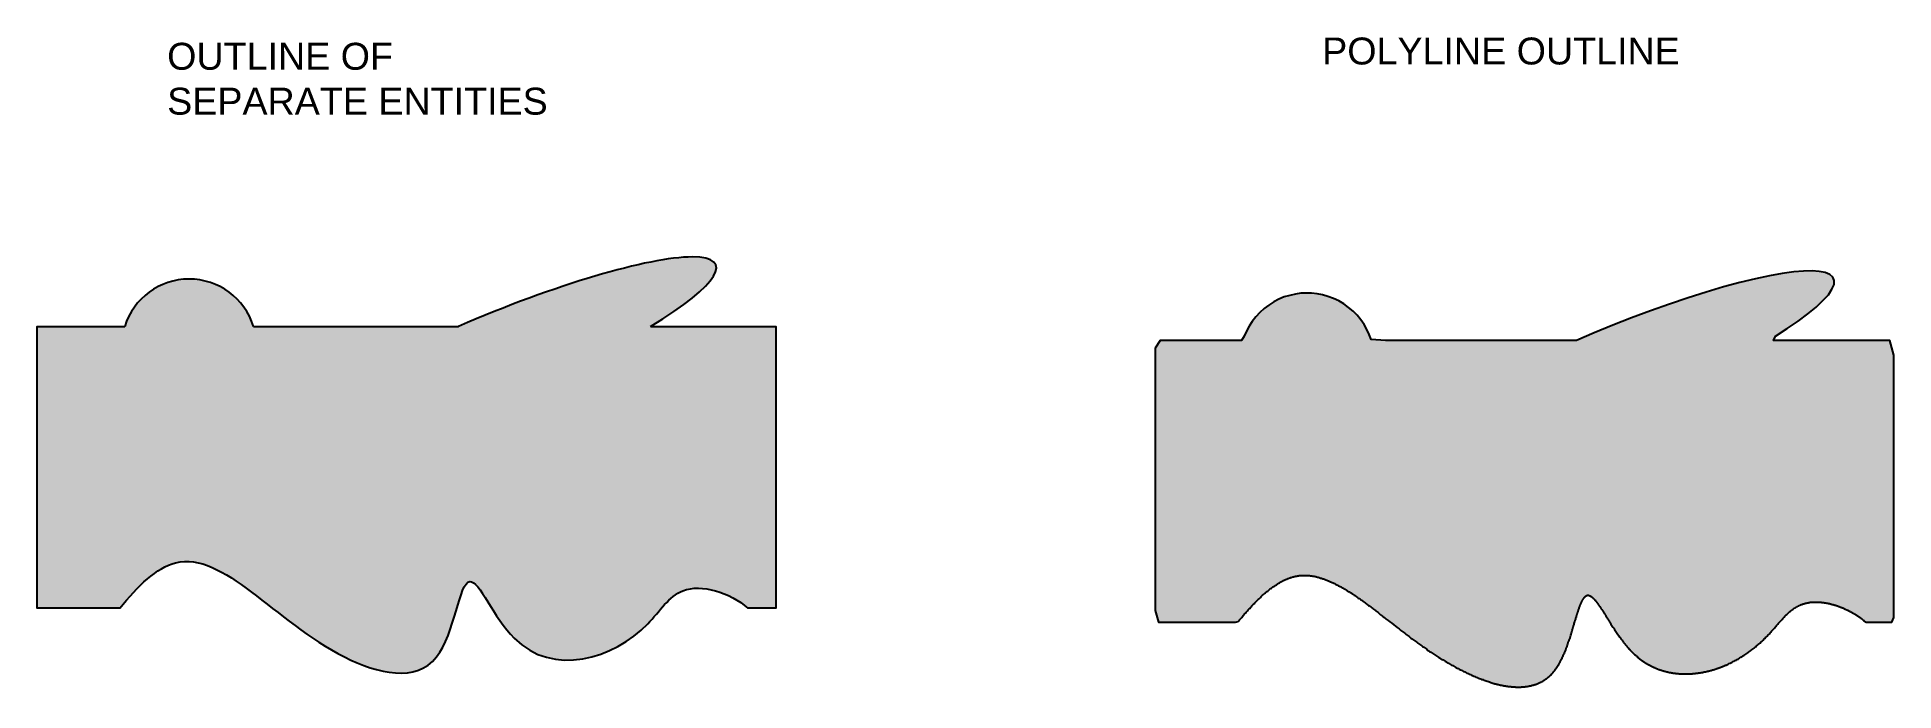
# Model space of a CAD drawing. Header units: inches. Extents: x 16 to 154, y 12 to 60.
import ezdxf

# ---------------------------------------------------------------- set-up
doc = ezdxf.new("R2010")
doc.units = ezdxf.units.IN
doc.header["$MEASUREMENT"] = 0
doc.styles.get("Standard").update_dxf_attribs({"font": 'arial.ttf'})

msp = doc.modelspace()

# ---------------------------------------------------------------- hatches: boundary and pattern name
at = {"true_color": 0x139b48}
h = msp.add_hatch(color=114, dxfattribs=at)
h.dxf.hatch_style = 1
edge = h.paths.add_edge_path()
edge.add_line((70.8, 38.81), (61.5, 38.81))
edge.add_ellipse((49.64, 36.43), major_axis=(16.69, 6.96), ratio=0.17345, start_angle=348.7055, end_angle=472.8737)
edge.add_line((47.22, 38.81), (32, 38.81))
edge.add_arc((27.23, 37.33), 5, 17.2522, 162.7478)
edge.add_line((22.46, 38.81), (15.95, 38.81))
edge.add_line((15.95, 38.81), (15.95, 17.89))
edge.add_line((15.95, 17.89), (22.08, 17.89))
edge.add_spline(control_points=[(22.08, 17.89), (23.44, 19.56), (28.24, 24.26), (35.33, 14.41), (46.62, 11.76), (47.54, 23.11), (51.81, 12.07), (60.37, 14.6), (63.71, 20.24), (67.36, 19.07), (68.72, 17.89)], knot_values=[2.825277, 2.825277, 2.825277, 2.825277, 8.585563, 22.932711, 29.773763, 35.896979, 41.26107, 51.234898, 54.822674, 59.575128, 59.575128, 59.575128, 59.575128], degree=3, periodic=0)
edge.add_line((68.72, 17.89), (70.8, 17.89))
edge.add_line((70.8, 17.89), (70.8, 38.81))
at = {"true_color": 0xcd2027}
h = msp.add_hatch(color=242, dxfattribs=at)
h.dxf.hatch_style = 1
h.paths.add_polyline_path([(134.48, 14.51), (134.41, 14.58), (134.35, 14.65), (134.28, 14.71), (134.22, 14.78), (134.16, 14.85), (134.1, 14.9), (134.03, 14.99), (133.97, 15.06), (133.91, 15.13), (133.85, 15.21), (133.79, 15.28), (133.74, 15.33), (133.7, 15.39), (133.64, 15.47), (133.59, 15.55), (133.53, 15.62), (133.47, 15.7), (133.41, 15.78), (133.37, 15.85), (133.31, 15.93), (133.26, 16.01), (133.21, 16.09), (133.15, 16.17), (133.1, 16.25), (133.05, 16.32), (133, 16.4), (132.94, 16.48), (132.89, 16.56), (132.84, 16.64), (132.78, 16.73), (132.73, 16.81), (132.68, 16.88), (132.64, 16.96), (132.59, 17.04), (132.54, 17.11), (132.49, 17.19), (132.44, 17.26), (132.4, 17.34), (132.35, 17.41), (132.24, 17.59), (132.22, 17.62), (132.18, 17.69), (132.13, 17.75), (132.09, 17.82), (131.98, 17.98), (131.96, 18.01), (131.92, 18.07), (131.88, 18.12), (131.84, 18.18), (131.74, 18.32), (131.73, 18.34), (131.67, 18.41), (131.62, 18.48), (131.52, 18.59), (131.51, 18.6), (131.45, 18.65), (131.32, 18.77), (131.3, 18.77), (131.14, 18.84), (131.13, 18.85), (131.05, 18.85), (131.04, 18.85), (130.96, 18.82), (130.95, 18.81), (130.81, 18.68), (130.79, 18.67), (130.76, 18.61), (130.66, 18.45), (130.64, 18.42), (130.61, 18.34), (130.57, 18.26), (130.51, 18.13), (130.49, 18.06), (130.46, 18), (130.44, 17.93), (130.38, 17.77), (130.37, 17.73), (130.35, 17.66), (130.32, 17.58), (130.3, 17.51), (130.24, 17.32), (130.23, 17.28), (130.2, 17.2), (130.18, 17.12), (130.15, 17.04), (130.13, 16.96), (130.11, 16.87), (130.09, 16.81), (130.05, 16.68), (130.02, 16.59), (129.99, 16.5), (129.97, 16.41), (129.94, 16.32), (129.91, 16.24), (129.89, 16.15), (129.86, 16.06), (129.83, 15.97), (129.81, 15.88), (129.78, 15.79), (129.75, 15.7), (129.72, 15.61), (129.69, 15.53), (129.65, 15.44), (129.62, 15.35), (129.59, 15.26), (129.56, 15.17), (129.53, 15.08), (129.5, 14.99), (129.46, 14.9), (129.43, 14.81), (129.4, 14.71), (129.36, 14.63), (129.33, 14.54), (129.29, 14.46), (129.25, 14.37), (129.21, 14.29), (129.18, 14.21), (129.14, 14.13), (129.09, 14.05), (129.05, 13.97), (129.01, 13.89), (128.97, 13.81), (128.93, 13.74), (128.88, 13.66), (128.84, 13.59), (128.79, 13.52), (128.75, 13.45), (128.7, 13.38), (128.66, 13.32), (128.6, 13.25), (128.55, 13.19), (128.5, 13.13), (128.45, 13.07), (128.39, 13.01), (128.36, 12.97), (128.28, 12.9), (128.23, 12.85), (128.17, 12.8), (128.11, 12.76), (128.06, 12.71), (128.02, 12.68), (127.94, 12.62), (127.88, 12.58), (127.82, 12.54), (127.75, 12.5), (127.69, 12.46), (127.66, 12.44), (127.6, 12.41), (127.53, 12.38), (127.46, 12.35), (127.4, 12.32), (127.33, 12.29), (127.27, 12.26), (127.2, 12.24), (127.13, 12.22), (127.06, 12.2), (126.99, 12.18), (126.92, 12.16), (126.86, 12.14), (126.78, 12.13), (126.7, 12.11), (126.63, 12.1), (126.56, 12.09), (126.48, 12.07), (126.43, 12.06), (126.33, 12.06), (126.26, 12.05), (126.18, 12.05), (126.11, 12.04), (126.03, 12.04), (125.98, 12.04), (125.87, 12.04), (125.8, 12.04), (125.72, 12.04), (125.64, 12.05), (125.56, 12.05), (125.51, 12.05), (125.44, 12.06), (125.36, 12.07), (125.28, 12.08), (125.2, 12.09), (125.12, 12.1), (125.04, 12.11), (124.95, 12.12), (124.87, 12.14), (124.79, 12.15), (124.71, 12.17), (124.63, 12.18), (124.55, 12.2), (124.46, 12.22), (124.38, 12.24), (124.29, 12.26), (124.21, 12.28), (124.13, 12.3), (124.06, 12.32), (123.94, 12.36), (123.86, 12.39), (123.78, 12.42), (123.69, 12.44), (123.61, 12.47), (123.52, 12.5), (123.44, 12.53), (123.35, 12.56), (123.27, 12.59), (123.19, 12.61), (123.06, 12.66), (122.93, 12.71), (122.85, 12.75), (122.77, 12.78), (122.68, 12.82), (122.6, 12.86), (122.52, 12.89), (122.43, 12.93), (122.35, 12.97), (122.27, 13), (122.18, 13.04), (122.07, 13.09), (121.93, 13.16), (121.85, 13.2), (121.77, 13.24), (121.69, 13.29), (121.61, 13.33), (121.53, 13.37), (121.44, 13.41), (121.36, 13.45), (121.28, 13.5), (121.2, 13.54), (121.12, 13.58), (121.04, 13.63), (120.96, 13.67), (120.88, 13.72), (120.8, 13.77), (120.72, 13.81), (120.64, 13.86), (120.57, 13.91), (120.49, 13.95), (120.41, 14), (120.33, 14.05), (120.18, 14.14), (120.1, 14.19), (120.02, 14.24), (119.94, 14.29), (119.87, 14.34), (119.79, 14.39), (119.71, 14.44), (119.64, 14.49), (119.56, 14.54), (119.49, 14.59), (119.41, 14.64), (119.28, 14.72), (119.18, 14.79), (119.11, 14.84), (119.04, 14.89), (118.96, 14.95), (118.89, 15), (118.81, 15.05), (118.74, 15.1), (118.67, 15.15), (118.59, 15.21), (118.52, 15.26), (118.4, 15.34), (118.3, 15.42), (118.23, 15.47), (118.16, 15.52), (118.09, 15.58), (118.02, 15.63), (117.94, 15.68), (117.87, 15.74), (117.8, 15.79), (117.73, 15.84), (117.66, 15.9), (117.59, 15.95), (117.48, 16.03), (117.34, 16.14), (117.2, 16.25), (117.07, 16.35), (116.93, 16.46), (116.79, 16.56), (116.66, 16.67), (116.52, 16.78), (116.38, 16.88), (116.24, 16.99), (116.11, 17.09), (115.97, 17.2), (115.89, 17.26), (115.82, 17.31), (115.76, 17.36), (115.69, 17.41), (115.63, 17.46), (115.56, 17.52), (115.5, 17.57), (115.43, 17.62), (115.37, 17.67), (115.3, 17.72), (115.17, 17.82), (115.11, 17.87), (115.04, 17.91), (114.98, 17.96), (114.91, 18.01), (114.85, 18.06), (114.79, 18.1), (114.72, 18.15), (114.66, 18.2), (114.6, 18.25), (114.47, 18.34), (114.4, 18.39), (114.34, 18.43), (114.28, 18.48), (114.22, 18.52), (114.16, 18.56), (114.09, 18.61), (114.03, 18.65), (113.97, 18.7), (113.91, 18.74), (113.84, 18.78), (113.72, 18.87), (113.66, 18.91), (113.6, 18.95), (113.54, 18.99), (113.48, 19.03), (113.42, 19.07), (113.35, 19.1), (113.29, 19.14), (113.23, 19.18), (113.17, 19.22), (113.11, 19.26), (112.99, 19.34), (112.93, 19.37), (112.87, 19.4), (112.81, 19.44), (112.75, 19.47), (112.69, 19.5), (112.63, 19.53), (112.57, 19.56), (112.51, 19.6), (112.45, 19.63), (112.39, 19.66), (112.28, 19.73), (112.22, 19.75), (112.1, 19.8), (111.98, 19.86), (111.87, 19.91), (111.75, 19.96), (111.57, 20.03), (111.52, 20.05), (111.4, 20.08), (111.29, 20.12), (111.17, 20.15), (111.06, 20.19), (110.94, 20.22), (110.89, 20.24), (110.8, 20.25), (110.72, 20.27), (110.57, 20.29), (110.55, 20.3), (110.46, 20.3), (110.38, 20.31), (110.24, 20.33), (110.21, 20.33), (110.12, 20.33), (110.04, 20.33), (109.9, 20.33), (109.87, 20.33), (109.79, 20.32), (109.71, 20.31), (109.57, 20.3), (109.54, 20.29), (109.46, 20.28), (109.37, 20.26), (109.23, 20.23), (109.21, 20.22), (109.12, 20.2), (108.93, 20.14), (108.9, 20.13), (108.82, 20.1), (108.74, 20.06), (108.6, 20.01), (108.57, 20), (108.49, 19.95), (108.41, 19.91), (108.27, 19.84), (108.23, 19.82), (108.13, 19.75), (108.02, 19.68), (107.91, 19.61), (107.8, 19.54), (107.64, 19.43), (107.58, 19.39), (107.53, 19.35), (107.47, 19.3), (107.42, 19.26), (107.37, 19.22), (107.31, 19.17), (107.26, 19.13), (107.2, 19.08), (107.15, 19.04), (107.09, 19), (106.99, 18.91), (106.93, 18.86), (106.88, 18.81), (106.83, 18.75), (106.77, 18.7), (106.72, 18.65), (106.66, 18.6), (106.61, 18.55), (106.56, 18.5), (106.5, 18.44), (106.45, 18.39), (106.34, 18.29), (106.29, 18.23), (106.23, 18.17), (106.18, 18.12), (106.13, 18.06), (106.07, 18), (106.02, 17.94), (105.97, 17.88), (105.91, 17.83), (105.86, 17.77), (105.75, 17.65), (105.7, 17.59), (105.65, 17.53), (105.59, 17.47), (105.54, 17.4), (105.49, 17.34), (105.43, 17.28), (105.38, 17.21), (105.33, 17.15), (105.27, 17.09), (105.22, 17.03), (105.17, 16.96), (105.11, 16.9), (104.91, 16.86), (104.39, 16.86), (103.88, 16.86), (103.36, 16.86), (102.84, 16.86), (102.32, 16.86), (101.8, 16.86), (101.28, 16.86), (100.76, 16.86), (100.24, 16.86), (99.73, 16.86), (99.21, 16.86), (98.94, 17.73), (98.94, 19.5), (98.94, 21.27), (98.94, 23.04), (98.94, 24.81), (98.94, 26.57), (98.94, 28.34), (98.94, 30.11), (98.94, 31.88), (98.94, 33.65), (98.94, 35.42), (98.94, 37.19), (99.31, 37.78), (99.86, 37.78), (100.41, 37.78), (100.97, 37.78), (101.52, 37.78), (102.07, 37.78), (102.62, 37.78), (103.17, 37.78), (103.72, 37.78), (104.27, 37.78), (104.82, 37.78), (105.37, 37.78), (105.57, 38.1), (105.73, 38.47), (105.93, 38.84), (106.16, 39.19), (106.42, 39.53), (106.72, 39.85), (107.04, 40.14), (107.39, 40.4), (107.76, 40.64), (108.14, 40.83), (108.54, 41), (108.95, 41.12), (109.36, 41.21), (109.76, 41.27), (110.16, 41.29), (110.56, 41.28), (110.97, 41.24), (111.38, 41.16), (111.78, 41.04), (112.19, 40.89), (112.58, 40.71), (112.95, 40.48), (113.31, 40.23), (113.64, 39.95), (113.94, 39.64), (114.22, 39.3), (114.46, 38.95), (114.67, 38.59), (114.84, 38.22), (114.98, 37.84), (116.06, 37.78), (117.35, 37.78), (118.63, 37.78), (119.92, 37.78), (121.21, 37.78), (122.5, 37.78), (123.78, 37.78), (125.07, 37.78), (126.36, 37.78), (127.64, 37.78), (128.93, 37.78), (130.22, 37.78), (131.55, 38.34), (132.92, 38.9), (134.32, 39.45), (135.72, 39.97), (137.13, 40.47), (138.51, 40.93), (139.85, 41.36), (141.14, 41.74), (142.37, 42.07), (143.51, 42.35), (144.56, 42.57), (145.51, 42.74), (146.36, 42.86), (147.09, 42.92), (147.72, 42.94), (148.25, 42.9), (148.7, 42.81), (149.03, 42.67), (149.26, 42.48), (149.37, 42.23), (149.35, 41.93), (149.2, 41.58), (148.93, 41.17), (148.53, 40.73), (148.02, 40.25), (147.4, 39.74), (146.68, 39.2), (145.88, 38.65), (145, 38.09), (144.85, 37.78), (145.63, 37.78), (146.42, 37.78), (147.21, 37.78), (147.99, 37.78), (148.78, 37.78), (149.57, 37.78), (150.35, 37.78), (151.14, 37.78), (151.93, 37.78), (152.71, 37.78), (153.5, 37.78), (153.79, 36.67), (153.79, 34.9), (153.79, 33.13), (153.79, 31.36), (153.79, 29.59), (153.79, 27.82), (153.79, 26.05), (153.79, 24.28), (153.79, 22.52), (153.79, 20.75), (153.79, 18.98), (153.79, 17.21), (153.65, 16.86), (153.48, 16.86), (153.3, 16.86), (153.13, 16.86), (152.95, 16.86), (152.78, 16.86), (152.6, 16.86), (152.43, 16.86), (152.25, 16.86), (152.08, 16.86), (151.9, 16.86), (151.72, 16.86), (151.65, 16.91), (151.59, 16.96), (151.52, 17.02), (151.35, 17.15), (151.32, 17.18), (151.24, 17.23), (151.17, 17.27), (151.1, 17.32), (150.92, 17.44), (150.88, 17.47), (150.8, 17.51), (150.73, 17.55), (150.65, 17.6), (150.46, 17.7), (150.42, 17.72), (150.34, 17.76), (150.26, 17.8), (150.18, 17.83), (149.98, 17.92), (149.94, 17.94), (149.86, 17.97), (149.78, 18), (149.7, 18.03), (149.5, 18.1), (149.46, 18.11), (149.37, 18.14), (149.29, 18.16), (149.21, 18.18), (149.05, 18.22), (149.01, 18.24), (148.93, 18.25), (148.85, 18.26), (148.76, 18.28), (148.56, 18.31), (148.52, 18.32), (148.44, 18.32), (148.36, 18.33), (148.28, 18.34), (148.08, 18.35), (148.05, 18.35), (147.97, 18.35), (147.89, 18.34), (147.82, 18.34), (147.63, 18.33), (147.59, 18.33), (147.52, 18.31), (147.44, 18.3), (147.37, 18.29), (147.19, 18.25), (147.16, 18.24), (147.09, 18.22), (147.02, 18.2), (146.96, 18.17), (146.79, 18.11), (146.76, 18.1), (146.7, 18.06), (146.63, 18.03), (146.57, 18), (146.45, 17.93), (146.42, 17.91), (146.36, 17.87), (146.31, 17.83), (146.25, 17.78), (146.11, 17.68), (146.08, 17.66), (146.03, 17.61), (145.97, 17.56), (145.92, 17.51), (145.78, 17.38), (145.75, 17.34), (145.69, 17.29), (145.64, 17.23), (145.59, 17.18), (145.54, 17.12), (145.49, 17.06), (145.44, 17.01), (145.39, 16.95), (145.34, 16.89), (145.28, 16.84), (145.18, 16.72), (145.13, 16.66), (145.08, 16.6), (145.03, 16.54), (144.97, 16.48), (144.92, 16.42), (144.87, 16.36), (144.82, 16.3), (144.77, 16.24), (144.71, 16.18), (144.66, 16.12), (144.61, 16.06), (144.55, 15.99), (144.44, 15.88), (144.38, 15.82), (144.33, 15.76), (144.27, 15.71), (144.21, 15.65), (144.15, 15.59), (144.09, 15.53), (144.04, 15.47), (143.98, 15.41), (143.92, 15.36), (143.86, 15.3), (143.8, 15.24), (143.73, 15.19), (143.67, 15.14), (143.6, 15.09), (143.54, 15.03), (143.47, 14.98), (143.41, 14.93), (143.34, 14.88), (143.28, 14.82), (143.21, 14.77), (143.09, 14.67), (143.01, 14.62), (142.94, 14.57), (142.87, 14.53), (142.8, 14.48), (142.73, 14.44), (142.66, 14.39), (142.59, 14.35), (142.52, 14.3), (142.44, 14.25), (142.37, 14.21), (142.26, 14.13), (142.15, 14.08), (142.08, 14.04), (142, 14), (141.93, 13.97), (141.85, 13.93), (141.78, 13.89), (141.7, 13.85), (141.63, 13.81), (141.55, 13.78), (141.48, 13.74), (141.36, 13.68), (141.27, 13.64), (141.19, 13.61), (141.11, 13.58), (141.03, 13.55), (140.95, 13.52), (140.9, 13.5), (140.83, 13.47), (140.76, 13.45), (140.68, 13.42), (140.6, 13.39), (140.52, 13.37), (140.43, 13.34), (140.36, 13.32), (140.28, 13.3), (140.2, 13.27), (140.12, 13.25), (140.04, 13.23), (139.96, 13.21), (139.87, 13.19), (139.79, 13.17), (139.71, 13.16), (139.63, 13.14), (139.55, 13.12), (139.48, 13.11), (139.39, 13.1), (139.3, 13.09), (139.22, 13.08), (139.14, 13.06), (139.06, 13.05), (139, 13.04), (138.9, 13.04), (138.82, 13.03), (138.73, 13.03), (138.65, 13.02), (138.57, 13.02), (138.51, 13.01), (138.41, 13.01), (138.33, 13.01), (138.25, 13.01), (138.17, 13.02), (138.08, 13.02), (138.03, 13.02), (137.96, 13.02), (137.88, 13.03), (137.8, 13.04), (137.72, 13.04), (137.64, 13.05), (137.56, 13.06), (137.48, 13.07), (137.4, 13.08), (137.32, 13.1), (137.24, 13.11), (137.16, 13.12), (137.09, 13.14), (137, 13.16), (136.92, 13.18), (136.85, 13.2), (136.77, 13.22), (136.69, 13.24), (136.62, 13.26), (136.53, 13.29), (136.46, 13.31), (136.38, 13.34), (136.3, 13.37), (136.23, 13.4), (136.17, 13.42), (136.08, 13.46), (136, 13.49), (135.93, 13.53), (135.85, 13.56), (135.78, 13.6), (135.72, 13.62), (135.67, 13.66), (135.59, 13.7), (135.52, 13.74), (135.45, 13.78), (135.37, 13.82), (135.3, 13.87), (135.23, 13.92), (135.16, 13.97), (135.09, 14.02), (135.02, 14.07), (134.95, 14.12), (134.88, 14.17), (134.81, 14.22), (134.75, 14.28), (134.68, 14.34), (134.61, 14.4), (134.54, 14.46)])

# ---------------------------------------------------------------- linework, layer by layer
msp.add_lwpolyline([(130.22, 37.78), (128.93, 37.78), (127.64, 37.78), (126.36, 37.78), (125.07, 37.78), (123.78, 37.78), (122.5, 37.78), (121.21, 37.78), (119.92, 37.78), (118.63, 37.78), (117.35, 37.78), (116.06, 37.78), (114.98, 37.84), (114.84, 38.22), (114.67, 38.59), (114.46, 38.95), (114.22, 39.3), (113.94, 39.64), (113.64, 39.95), (113.31, 40.23), (112.95, 40.48), (112.58, 40.71), (112.19, 40.89), (111.78, 41.04), (111.38, 41.16), (110.97, 41.24), (110.56, 41.28), (110.16, 41.29), (109.76, 41.27), (109.36, 41.21), (108.95, 41.12), (108.54, 41), (108.14, 40.83), (107.76, 40.64), (107.39, 40.4), (107.04, 40.14), (106.72, 39.85), (106.42, 39.53), (106.16, 39.19), (105.93, 38.84), (105.73, 38.47), (105.57, 38.1), (105.37, 37.78), (104.82, 37.78), (104.27, 37.78), (103.72, 37.78), (103.17, 37.78), (102.62, 37.78), (102.07, 37.78), (101.52, 37.78), (100.97, 37.78), (100.41, 37.78), (99.86, 37.78), (99.31, 37.78), (98.94, 37.19), (98.94, 35.42), (98.94, 33.65), (98.94, 31.88), (98.94, 30.11), (98.94, 28.34), (98.94, 26.57), (98.94, 24.81), (98.94, 23.04), (98.94, 21.27), (98.94, 19.5), (98.94, 17.73), (99.21, 16.86), (99.73, 16.86), (100.24, 16.86), (100.76, 16.86), (101.28, 16.86), (101.8, 16.86), (102.32, 16.86), (102.84, 16.86), (103.36, 16.86), (103.88, 16.86), (104.39, 16.86), (104.91, 16.86), (105.11, 16.9), (105.17, 16.96), (105.22, 17.03), (105.27, 17.09), (105.33, 17.15), (105.38, 17.21), (105.43, 17.28), (105.49, 17.34), (105.54, 17.4), (105.59, 17.47), (105.65, 17.53), (105.7, 17.59), (105.75, 17.65), (105.81, 17.71), (105.86, 17.77), (105.91, 17.83), (105.97, 17.88), (106.02, 17.94), (106.07, 18), (106.13, 18.06), (106.18, 18.12), (106.23, 18.17), (106.29, 18.23), (106.34, 18.29), (106.4, 18.34), (106.45, 18.39), (106.5, 18.44), (106.56, 18.5), (106.61, 18.55), (106.66, 18.6), (106.72, 18.65), (106.77, 18.7), (106.83, 18.75), (106.88, 18.81), (106.93, 18.86), (106.99, 18.91), (107.04, 18.95), (107.09, 19), (107.15, 19.04), (107.2, 19.08), (107.26, 19.13), (107.31, 19.17), (107.37, 19.22), (107.42, 19.26), (107.47, 19.3), (107.53, 19.35), (107.58, 19.39), (107.64, 19.43), (107.69, 19.47), (107.74, 19.5), (107.8, 19.54), (107.85, 19.57), (107.91, 19.61), (107.96, 19.64), (108.02, 19.68), (108.07, 19.71), (108.13, 19.75), (108.18, 19.78), (108.23, 19.82), (108.27, 19.84), (108.3, 19.86), (108.33, 19.87), (108.36, 19.88), (108.38, 19.9), (108.41, 19.91), (108.44, 19.93), (108.46, 19.94), (108.49, 19.95), (108.52, 19.97), (108.55, 19.98), (108.57, 20), (108.6, 20.01), (108.63, 20.02), (108.66, 20.03), (108.68, 20.04), (108.71, 20.05), (108.74, 20.06), (108.77, 20.08), (108.79, 20.09), (108.82, 20.1), (108.85, 20.11), (108.88, 20.12), (108.9, 20.13), (108.93, 20.14), (108.96, 20.15), (108.99, 20.16), (109.01, 20.17), (109.04, 20.17), (109.07, 20.18), (109.1, 20.19), (109.12, 20.2), (109.15, 20.21), (109.18, 20.22), (109.21, 20.22), (109.23, 20.23), (109.26, 20.24), (109.29, 20.24), (109.32, 20.25), (109.35, 20.25), (109.37, 20.26), (109.4, 20.27), (109.43, 20.27), (109.46, 20.28), (109.48, 20.28), (109.51, 20.29), (109.54, 20.29), (109.57, 20.3), (109.59, 20.3), (109.62, 20.3), (109.65, 20.31), (109.68, 20.31), (109.71, 20.31), (109.73, 20.31), (109.76, 20.32), (109.79, 20.32), (109.82, 20.32), (109.85, 20.32), (109.87, 20.33), (109.9, 20.33), (109.93, 20.33), (109.96, 20.33), (109.98, 20.33), (110.01, 20.33), (110.04, 20.33), (110.07, 20.33), (110.1, 20.33), (110.12, 20.33), (110.15, 20.33), (110.18, 20.33), (110.21, 20.33), (110.24, 20.33), (110.26, 20.32), (110.29, 20.32), (110.32, 20.32), (110.35, 20.32), (110.38, 20.31), (110.41, 20.31), (110.43, 20.31), (110.46, 20.3), (110.49, 20.3), (110.52, 20.3), (110.55, 20.3), (110.57, 20.29), (110.6, 20.29), (110.63, 20.28), (110.66, 20.28), (110.69, 20.27), (110.72, 20.27), (110.75, 20.26), (110.77, 20.26), (110.8, 20.25), (110.83, 20.25), (110.86, 20.24), (110.89, 20.24), (110.94, 20.22), (111, 20.2), (111.06, 20.19), (111.12, 20.17), (111.17, 20.15), (111.23, 20.13), (111.29, 20.12), (111.35, 20.1), (111.4, 20.08), (111.46, 20.07), (111.52, 20.05), (111.57, 20.03), (111.63, 20.01), (111.69, 19.98), (111.75, 19.96), (111.81, 19.93), (111.87, 19.91), (111.93, 19.88), (111.98, 19.86), (112.04, 19.83), (112.1, 19.8), (112.16, 19.78), (112.22, 19.75), (112.28, 19.73), (112.34, 19.69), (112.39, 19.66), (112.45, 19.63), (112.51, 19.6), (112.57, 19.56), (112.63, 19.53), (112.69, 19.5), (112.75, 19.47), (112.81, 19.44), (112.87, 19.4), (112.93, 19.37), (112.99, 19.34), (113.05, 19.3), (113.11, 19.26), (113.17, 19.22), (113.23, 19.18), (113.29, 19.14), (113.35, 19.1), (113.42, 19.07), (113.48, 19.03), (113.54, 18.99), (113.6, 18.95), (113.66, 18.91), (113.72, 18.87), (113.78, 18.83), (113.84, 18.78), (113.91, 18.74), (113.97, 18.7), (114.03, 18.65), (114.09, 18.61), (114.16, 18.56), (114.22, 18.52), (114.28, 18.48), (114.34, 18.43), (114.4, 18.39), (114.47, 18.34), (114.53, 18.3), (114.6, 18.25), (114.66, 18.2), (114.72, 18.15), (114.79, 18.1), (114.85, 18.06), (114.91, 18.01), (114.98, 17.96), (115.04, 17.91), (115.11, 17.87), (115.17, 17.82), (115.24, 17.77), (115.3, 17.72), (115.37, 17.67), (115.43, 17.62), (115.5, 17.57), (115.56, 17.52), (115.63, 17.46), (115.69, 17.41), (115.76, 17.36), (115.82, 17.31), (115.89, 17.26), (115.97, 17.2), (116.11, 17.09), (116.24, 16.99), (116.38, 16.88), (116.52, 16.78), (116.66, 16.67), (116.79, 16.56), (116.93, 16.46), (117.07, 16.35), (117.2, 16.25), (117.34, 16.14), (117.48, 16.03), (117.59, 15.95), (117.66, 15.9), (117.73, 15.84), (117.8, 15.79), (117.87, 15.74), (117.94, 15.68), (118.02, 15.63), (118.09, 15.58), (118.16, 15.52), (118.23, 15.47), (118.3, 15.42), (118.37, 15.36), (118.45, 15.31), (118.52, 15.26), (118.59, 15.21), (118.67, 15.15), (118.74, 15.1), (118.81, 15.05), (118.89, 15), (118.96, 14.95), (119.04, 14.89), (119.11, 14.84), (119.18, 14.79), (119.26, 14.74), (119.33, 14.69), (119.41, 14.64), (119.49, 14.59), (119.56, 14.54), (119.64, 14.49), (119.71, 14.44), (119.79, 14.39), (119.87, 14.34), (119.94, 14.29), (120.02, 14.24), (120.1, 14.19), (120.17, 14.14), (120.25, 14.09), (120.33, 14.05), (120.41, 14), (120.49, 13.95), (120.57, 13.91), (120.64, 13.86), (120.72, 13.81), (120.8, 13.77), (120.88, 13.72), (120.96, 13.67), (121.04, 13.63), (121.12, 13.58), (121.2, 13.54), (121.28, 13.5), (121.36, 13.45), (121.44, 13.41), (121.53, 13.37), (121.61, 13.33), (121.69, 13.29), (121.77, 13.24), (121.85, 13.2), (121.93, 13.16), (122.02, 13.12), (122.1, 13.08), (122.18, 13.04), (122.27, 13), (122.35, 12.97), (122.43, 12.93), (122.52, 12.89), (122.6, 12.86), (122.68, 12.82), (122.77, 12.78), (122.85, 12.75), (122.93, 12.71), (123.02, 12.68), (123.1, 12.64), (123.19, 12.61), (123.27, 12.59), (123.35, 12.56), (123.44, 12.53), (123.52, 12.5), (123.61, 12.47), (123.69, 12.44), (123.78, 12.42), (123.86, 12.39), (123.94, 12.36), (124.03, 12.33), (124.09, 12.31), (124.13, 12.3), (124.17, 12.29), (124.21, 12.28), (124.25, 12.27), (124.29, 12.26), (124.34, 12.25), (124.38, 12.24), (124.42, 12.23), (124.46, 12.22), (124.5, 12.21), (124.54, 12.2), (124.58, 12.19), (124.63, 12.18), (124.67, 12.17), (124.71, 12.17), (124.75, 12.16), (124.79, 12.15), (124.83, 12.14), (124.87, 12.14), (124.91, 12.13), (124.95, 12.12), (125, 12.11), (125.04, 12.11), (125.08, 12.1), (125.12, 12.1), (125.16, 12.09), (125.2, 12.09), (125.24, 12.08), (125.28, 12.08), (125.32, 12.07), (125.36, 12.07), (125.4, 12.06), (125.44, 12.06), (125.48, 12.05), (125.52, 12.05), (125.56, 12.05), (125.6, 12.05), (125.64, 12.05), (125.68, 12.05), (125.72, 12.04), (125.76, 12.04), (125.8, 12.04), (125.83, 12.04), (125.87, 12.04), (125.91, 12.04), (125.95, 12.04), (125.99, 12.04), (126.03, 12.04), (126.07, 12.04), (126.11, 12.04), (126.14, 12.05), (126.18, 12.05), (126.22, 12.05), (126.26, 12.05), (126.3, 12.06), (126.33, 12.06), (126.37, 12.06), (126.41, 12.06), (126.45, 12.07), (126.48, 12.07), (126.52, 12.08), (126.56, 12.09), (126.59, 12.09), (126.63, 12.1), (126.67, 12.11), (126.7, 12.11), (126.74, 12.12), (126.78, 12.13), (126.81, 12.13), (126.85, 12.14), (126.88, 12.15), (126.92, 12.16), (126.95, 12.17), (126.99, 12.18), (127.02, 12.19), (127.06, 12.2), (127.09, 12.21), (127.13, 12.22), (127.16, 12.23), (127.2, 12.24), (127.23, 12.25), (127.27, 12.26), (127.3, 12.28), (127.33, 12.29), (127.37, 12.31), (127.4, 12.32), (127.43, 12.34), (127.46, 12.35), (127.5, 12.37), (127.53, 12.38), (127.56, 12.4), (127.6, 12.41), (127.63, 12.43), (127.66, 12.44), (127.69, 12.46), (127.72, 12.48), (127.75, 12.5), (127.78, 12.52), (127.82, 12.54), (127.85, 12.56), (127.88, 12.58), (127.91, 12.6), (127.94, 12.62), (127.97, 12.64), (128, 12.66), (128.03, 12.68), (128.06, 12.71), (128.09, 12.73), (128.11, 12.76), (128.14, 12.78), (128.17, 12.8), (128.2, 12.83), (128.23, 12.85), (128.26, 12.88), (128.28, 12.9), (128.31, 12.93), (128.34, 12.95), (128.37, 12.98), (128.39, 13.01), (128.42, 13.04), (128.45, 13.07), (128.47, 13.1), (128.5, 13.13), (128.52, 13.16), (128.55, 13.19), (128.57, 13.22), (128.6, 13.25), (128.63, 13.28), (128.65, 13.31), (128.68, 13.34), (128.7, 13.38), (128.72, 13.42), (128.75, 13.45), (128.77, 13.49), (128.79, 13.52), (128.81, 13.56), (128.84, 13.59), (128.86, 13.63), (128.88, 13.66), (128.91, 13.7), (128.93, 13.73), (128.95, 13.77), (128.97, 13.81), (128.99, 13.85), (129.01, 13.89), (129.03, 13.93), (129.05, 13.97), (129.07, 14.01), (129.09, 14.05), (129.12, 14.09), (129.14, 14.13), (129.16, 14.16), (129.18, 14.2), (129.2, 14.25), (129.21, 14.29), (129.23, 14.33), (129.25, 14.37), (129.27, 14.42), (129.29, 14.46), (129.31, 14.5), (129.33, 14.54), (129.34, 14.59), (129.36, 14.63), (129.38, 14.67), (129.4, 14.72), (129.43, 14.81), (129.46, 14.9), (129.5, 14.99), (129.53, 15.08), (129.56, 15.17), (129.59, 15.26), (129.62, 15.35), (129.65, 15.44), (129.69, 15.53), (129.72, 15.61), (129.75, 15.7), (129.78, 15.79), (129.81, 15.88), (129.83, 15.97), (129.86, 16.06), (129.89, 16.15), (129.91, 16.24), (129.94, 16.32), (129.97, 16.41), (129.99, 16.5), (130.02, 16.59), (130.05, 16.68), (130.07, 16.77), (130.09, 16.83), (130.11, 16.87), (130.12, 16.92), (130.13, 16.96), (130.14, 17), (130.15, 17.04), (130.17, 17.08), (130.18, 17.12), (130.19, 17.16), (130.2, 17.2), (130.22, 17.24), (130.23, 17.28), (130.24, 17.32), (130.25, 17.36), (130.26, 17.4), (130.27, 17.43), (130.29, 17.47), (130.3, 17.51), (130.31, 17.55), (130.32, 17.58), (130.33, 17.62), (130.35, 17.66), (130.36, 17.7), (130.37, 17.73), (130.38, 17.77), (130.39, 17.8), (130.41, 17.83), (130.42, 17.87), (130.43, 17.9), (130.44, 17.93), (130.45, 17.96), (130.46, 18), (130.48, 18.03), (130.49, 18.06), (130.5, 18.09), (130.51, 18.13), (130.52, 18.15), (130.54, 18.18), (130.55, 18.21), (130.56, 18.23), (130.57, 18.26), (130.58, 18.29), (130.6, 18.31), (130.61, 18.34), (130.62, 18.37), (130.63, 18.39), (130.64, 18.42), (130.66, 18.45), (130.67, 18.47), (130.68, 18.49), (130.69, 18.51), (130.71, 18.53), (130.72, 18.55), (130.73, 18.57), (130.74, 18.59), (130.76, 18.61), (130.77, 18.63), (130.78, 18.65), (130.79, 18.67), (130.81, 18.68), (130.82, 18.69), (130.83, 18.71), (130.85, 18.72), (130.86, 18.73), (130.87, 18.74), (130.89, 18.75), (130.9, 18.76), (130.91, 18.78), (130.93, 18.79), (130.94, 18.8), (130.95, 18.81), (130.96, 18.82), (130.97, 18.82), (130.98, 18.82), (130.98, 18.83), (130.99, 18.83), (131, 18.83), (131.01, 18.83), (131.01, 18.84), (131.02, 18.84), (131.03, 18.84), (131.03, 18.84), (131.04, 18.85), (131.05, 18.85), (131.06, 18.85), (131.06, 18.85), (131.07, 18.85), (131.08, 18.85), (131.08, 18.85), (131.09, 18.85), (131.1, 18.85), (131.11, 18.85), (131.11, 18.85), (131.12, 18.85), (131.13, 18.85), (131.14, 18.84), (131.16, 18.83), (131.18, 18.83), (131.19, 18.82), (131.21, 18.81), (131.22, 18.81), (131.24, 18.8), (131.25, 18.79), (131.27, 18.79), (131.29, 18.78), (131.3, 18.77), (131.32, 18.77), (131.33, 18.75), (131.35, 18.74), (131.37, 18.72), (131.39, 18.71), (131.4, 18.69), (131.42, 18.68), (131.44, 18.66), (131.45, 18.65), (131.47, 18.63), (131.49, 18.62), (131.51, 18.6), (131.52, 18.59), (131.54, 18.56), (131.56, 18.54), (131.58, 18.52), (131.6, 18.5), (131.62, 18.48), (131.63, 18.45), (131.65, 18.43), (131.67, 18.41), (131.69, 18.39), (131.71, 18.37), (131.73, 18.34), (131.74, 18.32), (131.76, 18.29), (131.78, 18.26), (131.8, 18.24), (131.82, 18.21), (131.84, 18.18), (131.86, 18.15), (131.88, 18.12), (131.9, 18.1), (131.92, 18.07), (131.94, 18.04), (131.96, 18.01), (131.98, 17.98), (132.01, 17.95), (132.03, 17.92), (132.05, 17.88), (132.07, 17.85), (132.09, 17.82), (132.11, 17.79), (132.13, 17.75), (132.15, 17.72), (132.18, 17.69), (132.2, 17.66), (132.22, 17.62), (132.24, 17.59), (132.26, 17.55), (132.29, 17.52), (132.31, 17.48), (132.33, 17.44), (132.35, 17.41), (132.38, 17.37), (132.4, 17.34), (132.42, 17.3), (132.44, 17.26), (132.47, 17.23), (132.49, 17.19), (132.51, 17.15), (132.54, 17.11), (132.56, 17.08), (132.59, 17.04), (132.61, 17), (132.64, 16.96), (132.66, 16.92), (132.68, 16.88), (132.71, 16.84), (132.73, 16.81), (132.76, 16.77), (132.78, 16.72), (132.84, 16.64), (132.89, 16.56), (132.94, 16.48), (133, 16.4), (133.05, 16.32), (133.1, 16.25), (133.15, 16.17), (133.21, 16.09), (133.26, 16.01), (133.31, 15.93), (133.37, 15.85), (133.41, 15.78), (133.44, 15.74), (133.47, 15.7), (133.5, 15.66), (133.53, 15.62), (133.56, 15.59), (133.59, 15.55), (133.61, 15.51), (133.64, 15.47), (133.67, 15.43), (133.7, 15.39), (133.73, 15.35), (133.76, 15.31), (133.79, 15.28), (133.82, 15.24), (133.85, 15.21), (133.88, 15.17), (133.91, 15.13), (133.94, 15.1), (133.97, 15.06), (134, 15.02), (134.03, 14.99), (134.06, 14.95), (134.09, 14.91), (134.12, 14.88), (134.16, 14.85), (134.19, 14.81), (134.22, 14.78), (134.25, 14.75), (134.28, 14.71), (134.32, 14.68), (134.35, 14.65), (134.38, 14.61), (134.41, 14.58), (134.45, 14.55), (134.48, 14.51), (134.51, 14.48), (134.54, 14.46), (134.58, 14.43), (134.61, 14.4), (134.65, 14.37), (134.68, 14.34), (134.71, 14.31), (134.75, 14.28), (134.78, 14.25), (134.81, 14.22), (134.85, 14.19), (134.88, 14.17), (134.92, 14.14), (134.95, 14.12), (134.99, 14.09), (135.02, 14.07), (135.06, 14.04), (135.09, 14.02), (135.13, 13.99), (135.16, 13.97), (135.2, 13.94), (135.23, 13.92), (135.27, 13.89), (135.3, 13.87), (135.34, 13.84), (135.37, 13.82), (135.41, 13.8), (135.45, 13.78), (135.48, 13.76), (135.52, 13.74), (135.56, 13.72), (135.59, 13.7), (135.63, 13.68), (135.67, 13.66), (135.7, 13.63), (135.74, 13.61), (135.78, 13.6), (135.81, 13.58), (135.85, 13.56), (135.89, 13.55), (135.93, 13.53), (135.96, 13.51), (136, 13.49), (136.04, 13.48), (136.08, 13.46), (136.11, 13.44), (136.15, 13.42), (136.19, 13.41), (136.23, 13.4), (136.27, 13.38), (136.3, 13.37), (136.34, 13.35), (136.38, 13.34), (136.42, 13.33), (136.46, 13.31), (136.5, 13.3), (136.53, 13.29), (136.57, 13.27), (136.61, 13.26), (136.65, 13.25), (136.69, 13.24), (136.73, 13.23), (136.77, 13.22), (136.81, 13.21), (136.85, 13.2), (136.89, 13.19), (136.92, 13.18), (136.96, 13.17), (137, 13.16), (137.04, 13.15), (137.08, 13.14), (137.12, 13.13), (137.16, 13.12), (137.2, 13.12), (137.24, 13.11), (137.28, 13.1), (137.32, 13.1), (137.36, 13.09), (137.4, 13.08), (137.44, 13.08), (137.48, 13.07), (137.52, 13.06), (137.56, 13.06), (137.6, 13.05), (137.64, 13.05), (137.68, 13.05), (137.72, 13.04), (137.76, 13.04), (137.8, 13.04), (137.84, 13.03), (137.88, 13.03), (137.92, 13.03), (137.96, 13.02), (138, 13.02), (138.04, 13.02), (138.08, 13.02), (138.12, 13.02), (138.17, 13.02), (138.21, 13.01), (138.25, 13.01), (138.29, 13.01), (138.33, 13.01), (138.37, 13.01), (138.41, 13.01), (138.45, 13.01), (138.49, 13.01), (138.53, 13.01), (138.57, 13.02), (138.61, 13.02), (138.65, 13.02), (138.69, 13.02), (138.73, 13.03), (138.78, 13.03), (138.82, 13.03), (138.86, 13.04), (138.9, 13.04), (138.94, 13.04), (138.98, 13.04), (139.02, 13.05), (139.06, 13.05), (139.1, 13.06), (139.14, 13.06), (139.18, 13.07), (139.22, 13.08), (139.26, 13.08), (139.3, 13.09), (139.35, 13.09), (139.39, 13.1), (139.43, 13.1), (139.47, 13.11), (139.51, 13.12), (139.55, 13.12), (139.59, 13.13), (139.63, 13.14), (139.67, 13.15), (139.71, 13.16), (139.75, 13.17), (139.79, 13.17), (139.83, 13.18), (139.87, 13.19), (139.91, 13.2), (139.95, 13.21), (139.99, 13.22), (140.04, 13.23), (140.08, 13.24), (140.12, 13.25), (140.16, 13.26), (140.2, 13.27), (140.24, 13.28), (140.28, 13.3), (140.32, 13.31), (140.36, 13.32), (140.4, 13.33), (140.44, 13.34), (140.48, 13.35), (140.52, 13.37), (140.56, 13.38), (140.6, 13.39), (140.64, 13.41), (140.68, 13.42), (140.72, 13.43), (140.76, 13.45), (140.79, 13.46), (140.83, 13.47), (140.87, 13.49), (140.91, 13.5), (140.95, 13.52), (140.99, 13.53), (141.03, 13.55), (141.07, 13.56), (141.11, 13.58), (141.15, 13.6), (141.19, 13.61), (141.23, 13.63), (141.27, 13.64), (141.3, 13.66), (141.34, 13.67), (141.4, 13.7), (141.48, 13.74), (141.55, 13.78), (141.63, 13.81), (141.7, 13.85), (141.78, 13.89), (141.85, 13.93), (141.93, 13.97), (142, 14), (142.08, 14.04), (142.15, 14.08), (142.23, 14.12), (142.3, 14.16), (142.37, 14.21), (142.44, 14.25), (142.52, 14.3), (142.59, 14.35), (142.66, 14.39), (142.73, 14.44), (142.8, 14.48), (142.87, 14.53), (142.94, 14.57), (143.01, 14.62), (143.08, 14.67), (143.15, 14.72), (143.21, 14.77), (143.28, 14.82), (143.34, 14.88), (143.41, 14.93), (143.47, 14.98), (143.54, 15.03), (143.6, 15.09), (143.67, 15.14), (143.73, 15.19), (143.8, 15.24), (143.86, 15.3), (143.92, 15.36), (143.98, 15.41), (144.04, 15.47), (144.09, 15.53), (144.15, 15.59), (144.21, 15.65), (144.27, 15.71), (144.33, 15.76), (144.38, 15.82), (144.44, 15.88), (144.5, 15.94), (144.56, 16), (144.61, 16.06), (144.66, 16.12), (144.71, 16.18), (144.77, 16.24), (144.82, 16.3), (144.87, 16.36), (144.92, 16.42), (144.97, 16.48), (145.03, 16.54), (145.08, 16.6), (145.13, 16.66), (145.18, 16.72), (145.23, 16.78), (145.28, 16.84), (145.34, 16.89), (145.39, 16.95), (145.44, 17.01), (145.49, 17.06), (145.54, 17.12), (145.59, 17.18), (145.64, 17.23), (145.69, 17.29), (145.75, 17.34), (145.78, 17.38), (145.81, 17.41), (145.84, 17.43), (145.86, 17.46), (145.89, 17.48), (145.92, 17.51), (145.94, 17.53), (145.97, 17.56), (146, 17.58), (146.03, 17.61), (146.05, 17.63), (146.08, 17.66), (146.11, 17.68), (146.14, 17.7), (146.16, 17.72), (146.19, 17.74), (146.22, 17.76), (146.25, 17.78), (146.28, 17.8), (146.31, 17.83), (146.33, 17.85), (146.36, 17.87), (146.39, 17.89), (146.42, 17.91), (146.45, 17.93), (146.48, 17.94), (146.51, 17.96), (146.54, 17.98), (146.57, 18), (146.6, 18.01), (146.63, 18.03), (146.67, 18.05), (146.7, 18.06), (146.73, 18.08), (146.76, 18.1), (146.79, 18.11), (146.82, 18.12), (146.86, 18.14), (146.89, 18.15), (146.92, 18.16), (146.96, 18.17), (146.99, 18.18), (147.02, 18.2), (147.06, 18.21), (147.09, 18.22), (147.12, 18.23), (147.16, 18.24), (147.19, 18.25), (147.23, 18.26), (147.26, 18.27), (147.3, 18.27), (147.34, 18.28), (147.37, 18.29), (147.41, 18.29), (147.44, 18.3), (147.48, 18.31), (147.52, 18.31), (147.55, 18.32), (147.59, 18.33), (147.63, 18.33), (147.66, 18.33), (147.7, 18.33), (147.74, 18.34), (147.78, 18.34), (147.82, 18.34), (147.85, 18.34), (147.89, 18.34), (147.93, 18.35), (147.97, 18.35), (148.01, 18.35), (148.05, 18.35), (148.08, 18.35), (148.12, 18.35), (148.16, 18.34), (148.2, 18.34), (148.24, 18.34), (148.28, 18.34), (148.32, 18.33), (148.36, 18.33), (148.4, 18.33), (148.44, 18.32), (148.48, 18.32), (148.52, 18.32), (148.56, 18.31), (148.6, 18.31), (148.64, 18.3), (148.68, 18.29), (148.72, 18.28), (148.76, 18.28), (148.8, 18.27), (148.85, 18.26), (148.89, 18.26), (148.93, 18.25), (148.97, 18.24), (149.01, 18.24), (149.05, 18.22), (149.09, 18.21), (149.13, 18.2), (149.17, 18.19), (149.21, 18.18), (149.25, 18.17), (149.29, 18.16), (149.33, 18.15), (149.37, 18.14), (149.42, 18.12), (149.46, 18.11), (149.5, 18.1), (149.54, 18.09), (149.58, 18.07), (149.62, 18.06), (149.66, 18.04), (149.7, 18.03), (149.74, 18.01), (149.78, 18), (149.82, 17.98), (149.86, 17.97), (149.9, 17.95), (149.94, 17.94), (149.98, 17.92), (150.02, 17.91), (150.06, 17.89), (150.1, 17.87), (150.14, 17.85), (150.18, 17.83), (150.22, 17.81), (150.26, 17.8), (150.3, 17.78), (150.34, 17.76), (150.38, 17.74), (150.42, 17.72), (150.46, 17.7), (150.5, 17.68), (150.54, 17.66), (150.58, 17.64), (150.61, 17.62), (150.65, 17.6), (150.69, 17.57), (150.73, 17.55), (150.77, 17.53), (150.8, 17.51), (150.84, 17.49), (150.88, 17.47), (150.92, 17.44), (150.95, 17.42), (150.99, 17.4), (151.03, 17.37), (151.06, 17.35), (151.1, 17.32), (151.14, 17.3), (151.17, 17.27), (151.21, 17.25), (151.24, 17.23), (151.28, 17.2), (151.32, 17.18), (151.35, 17.15), (151.39, 17.12), (151.42, 17.1), (151.45, 17.07), (151.49, 17.04), (151.52, 17.02), (151.55, 16.99), (151.59, 16.96), (151.62, 16.94), (151.65, 16.91), (151.69, 16.88), (151.72, 16.86), (151.9, 16.86), (152.08, 16.86), (152.25, 16.86), (152.43, 16.86), (152.6, 16.86), (152.78, 16.86), (152.95, 16.86), (153.13, 16.86), (153.3, 16.86), (153.48, 16.86), (153.65, 16.86), (153.79, 17.21), (153.79, 18.98), (153.79, 20.75), (153.79, 22.52), (153.79, 24.28), (153.79, 26.05), (153.79, 27.82), (153.79, 29.59), (153.79, 31.36), (153.79, 33.13), (153.79, 34.9), (153.79, 36.67), (153.5, 37.78), (152.71, 37.78), (151.93, 37.78), (151.14, 37.78), (150.35, 37.78), (149.57, 37.78), (148.78, 37.78), (147.99, 37.78), (147.21, 37.78), (146.42, 37.78), (145.63, 37.78), (144.85, 37.78), (145, 38.09), (145.88, 38.65), (146.68, 39.2), (147.4, 39.74), (148.02, 40.25), (148.53, 40.73), (148.93, 41.17), (149.2, 41.58), (149.35, 41.93), (149.37, 42.23), (149.26, 42.48), (149.03, 42.67), (148.7, 42.81), (148.25, 42.9), (147.72, 42.94), (147.09, 42.92), (146.36, 42.86), (145.51, 42.74), (144.56, 42.57), (143.51, 42.35), (142.37, 42.07), (141.14, 41.74), (139.85, 41.36), (138.51, 40.93), (137.13, 40.47), (135.72, 39.97), (134.32, 39.45), (132.92, 38.9), (131.55, 38.34)], close=True)
for points in [[(22.08, 17.89), (15.95, 17.89), (15.95, 38.81), (22.46, 38.81)], [(32, 38.81), (47.22, 38.81)], [(61.5, 38.81), (70.8, 38.81), (70.8, 17.89), (68.72, 17.89)]]:
    msp.add_lwpolyline(points)
msp.add_arc((27.23, 37.33), 5, 17.2522, 162.7478)
msp.add_ellipse((49.64, 36.43), major_axis=(16.69, 6.96), ratio=0.17345, start_param=5.427509, end_param=7.927026)
msp.add_open_spline([(22.08, 17.89), (23.44, 19.56), (28.24, 24.26), (35.33, 14.41), (46.62, 11.76), (47.54, 23.11), (51.81, 12.07), (60.37, 14.6), (63.71, 20.24), (67.36, 19.07), (68.72, 17.89)], degree=3, knots=[2.825277, 2.825277, 2.825277, 2.825277, 8.585563, 22.932711, 29.773763, 35.896979, 41.26107, 51.234898, 54.822674, 59.575128, 59.575128, 59.575128, 59.575128])

# ---------------------------------------------------------------- texts
at = {"char_height": 2, "attachment_point": 1}
for s, insert in [('OUTLINE OF\\PSEPARATE ENTITIES', (25.6, 59.87)), ('POLYLINE OUTLINE', (111.35, 60.26))]:
    msp.add_mtext_dynamic_manual_height_columns(s, width=48.3194, gutter_width=1, heights=[0], dxfattribs=dict(at, insert=insert))

doc.saveas('drawing.dxf')
